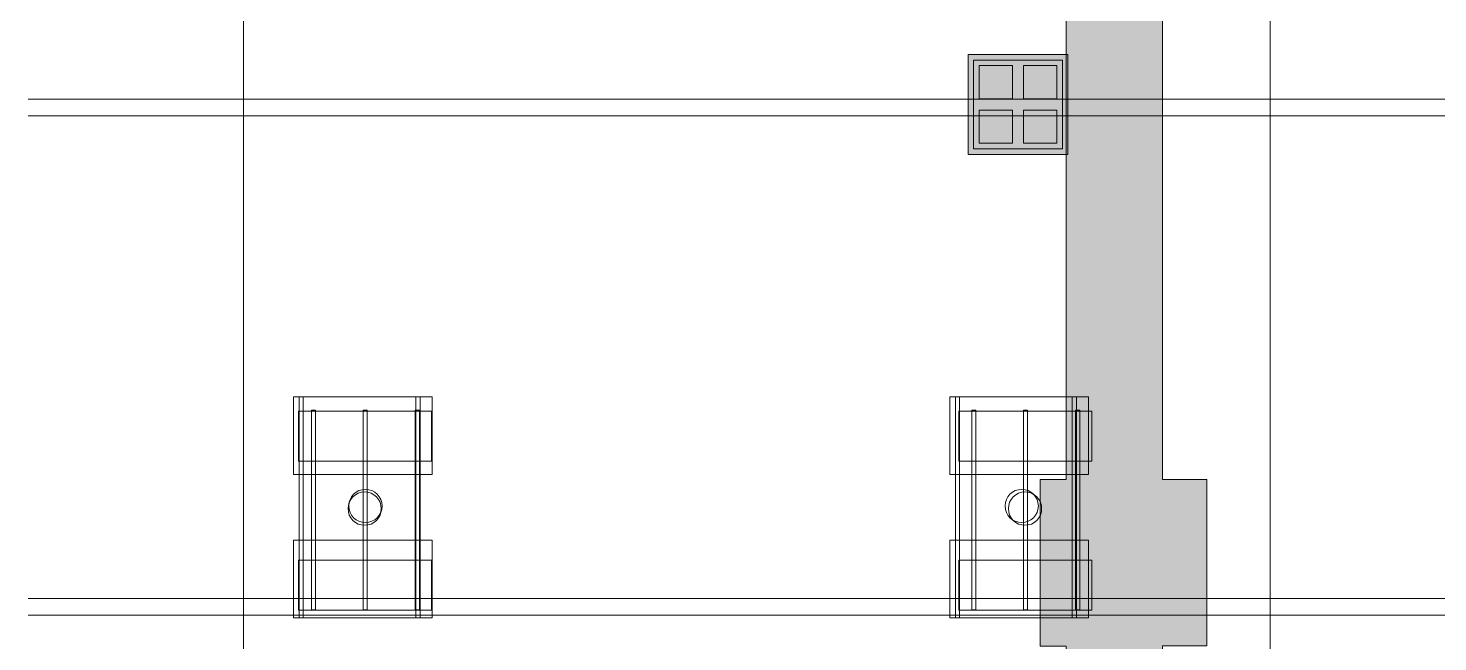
# Model space of a CAD drawing. Header units: inches. Extents: x -10671 to 1761, y -674 to 7170.
# Drawn here: x -2535 to -2027, y 1265 to 1486 of the extents above; entities that cross this region are included whole.
import ezdxf

# ---------------------------------------------------------------- set-up
doc = ezdxf.new("R2010")
doc.units = ezdxf.units.IN
doc.header["$LTSCALE"] = 19.2
doc.header["$MEASUREMENT"] = 0
for name, color, linetype, lineweight, true_color in [('DWG-bldg-utility box', 3, 'Continuous', 18, 0x00ff00), ('PDF', 6, 'Continuous', 5, 0xff00ff), ('Venue-Ceiling-HVAC', 7, 'Continuous', 5, 0xbbbbbb), ('Venue-Rigging Steel-High', 7, 'Continuous', 5, 0x800000)]:
    doc.layers.add(name, color=color, linetype=linetype, lineweight=lineweight, true_color=true_color)
for name, color, linetype, lineweight in [('Venue-Ceiling-Lights', 7, 'Continuous', 5), ('Venue-Ceiling-Lights Circuits', 7, 'Continuous', 5), ('Venue-Floor Pockets', 7, 'Continuous', 5)]:
    doc.layers.add(name, color=color, linetype=linetype, lineweight=lineweight)

# ---------------------------------------------------------------- blocks, each defined once
blk = doc.blocks.new('FLOORBOX')
at = {"layer": 'Venue-Floor Pockets', "linetype": 'Continuous', "lineweight": 0, "true_color": 0xaaaaaa}
blk.add_hatch(color=253, dxfattribs=at).paths.add_polyline_path([(-18, 18), (18, 18), (18, -18), (-18, -18)])
at = {"layer": 'Venue-Floor Pockets', "linetype": 'Continuous', "lineweight": 0, "true_color": 0xbbbbbb}
blk.add_hatch(color=9, dxfattribs=at).paths.add_polyline_path([(-16, 16), (16, 16), (16, -16), (-16, -16)])
at = {"layer": 'Venue-Floor Pockets', "linetype": 'Continuous', "lineweight": 0, "true_color": 0xdddddd}
for points in [[(-14, 14), (-2, 14), (-2, 2), (-14, 2)], [(2, 14), (14, 14), (14, 2), (2, 2)], [(-14, -2), (-2, -2), (-2, -14), (-14, -14)], [(2, -2), (14, -2), (14, -14), (2, -14)]]:
    blk.add_hatch(color=254, dxfattribs=at).paths.add_polyline_path(points)
at = {"layer": 'Venue-Floor Pockets', "color": 7, "linetype": 'Continuous', "lineweight": 5, "flags": 128}
for points in [[(-18, 18), (18, 18), (18, -18), (-18, -18)], [(-16, 16), (16, 16), (16, -16), (-16, -16)], [(-14, 14), (-2, 14), (-2, 2), (-14, 2)], [(2, 14), (14, 14), (14, 2), (2, 2)], [(-14, -2), (-2, -2), (-2, -14), (-14, -14)], [(2, -2), (14, -2), (14, -14), (2, -14)]]:
    blk.add_lwpolyline(points, close=True, dxfattribs=at)
blk = doc.blocks.new('Group-1920-1')
at = {"layer": 'PDF'}
for points, invisible_edges in [([(-2419.61, 1313.79, 398), (-2417.06, 1317.6, 398), (-2411.43, 1318.16, 398), (-2419.61, 1313.79, 398)], 15), ([(-2417.06, 1307.63, 398), (-2419.61, 1313.79, 398), (-2411.43, 1318.16, 398), (-2417.06, 1307.63, 398)], 15), ([(-2419.61, 1313.79, 398), (-2418.71, 1315.95, 398), (-2417.06, 1317.6, 398), (-2419.61, 1313.79, 398)], 15), ([(-2419.61, 1313.79, 398), (-2419.27, 1314.91, 398), (-2418.71, 1315.95, 398), (-2419.61, 1313.79, 398)], 12), ([(-2418.71, 1315.95, 388), (-2419.27, 1314.91, 388), (-2419.61, 1313.79, 388), (-2418.71, 1315.95, 388)], 12), ([(-2418.71, 1315.95, 388), (-2419.61, 1313.79, 388), (-2419.27, 1310.32, 388), (-2418.71, 1315.95, 388)], 15), ([(-2414.9, 1318.5, 388), (-2418.71, 1315.95, 388), (-2419.27, 1310.32, 388), (-2414.9, 1318.5, 388)], 15), ([(-2419.27, 1310.32, 388), (-2408.74, 1315.95, 388), (-2414.9, 1318.5, 388), (-2419.27, 1310.32, 388)], 15), ([(-2419.27, 1310.32, 388), (-2411.43, 1307.07, 388), (-2408.74, 1315.95, 388), (-2419.27, 1310.32, 388)], 15), ([(-2414.9, 1318.5, 388), (-2417.06, 1317.6, 388), (-2418.71, 1315.95, 388), (-2414.9, 1318.5, 388)], 15), ([(-2418.71, 1315.95, 398), (-2417.97, 1316.86, 398), (-2417.06, 1317.6, 398), (-2418.71, 1315.95, 398)], 12), ([(-2417.06, 1317.6, 388), (-2417.97, 1316.86, 388), (-2418.71, 1315.95, 388), (-2417.06, 1317.6, 388)], 12), ([(-2417.06, 1317.6, 398), (-2416.02, 1318.16, 398), (-2414.9, 1318.5, 398), (-2417.06, 1317.6, 398)], 12), ([(-2417.06, 1317.6, 398), (-2414.9, 1318.5, 398), (-2411.43, 1318.16, 398), (-2417.06, 1317.6, 398)], 15), ([(-2414.9, 1318.5, 388), (-2416.02, 1318.16, 388), (-2417.06, 1317.6, 388), (-2414.9, 1318.5, 388)], 12), ([(-2411.43, 1318.16, 398), (-2408.18, 1310.32, 398), (-2417.06, 1307.63, 398), (-2411.43, 1318.16, 398)], 15), ([(-2414.9, 1318.5, 398), (-2413.72, 1318.62, 398), (-2411.43, 1318.16, 398), (-2414.9, 1318.5, 398)], 14), ([(-2411.43, 1318.16, 388), (-2413.72, 1318.62, 388), (-2414.9, 1318.5, 388), (-2411.43, 1318.16, 388)], 13), ([(-2408.74, 1315.95, 388), (-2411.43, 1318.16, 388), (-2414.9, 1318.5, 388), (-2408.74, 1315.95, 388)], 15), ([(-2413.72, 1318.62, 398), (-2412.55, 1318.5, 398), (-2411.43, 1318.16, 398), (-2413.72, 1318.62, 398)], 12), ([(-2411.43, 1318.16, 388), (-2412.55, 1318.5, 388), (-2413.72, 1318.62, 388), (-2411.43, 1318.16, 388)], 12), ([(-2411.43, 1318.16, 398), (-2410.39, 1317.6, 398), (-2408.74, 1315.95, 398), (-2411.43, 1318.16, 398)], 14), ([(-2411.43, 1318.16, 398), (-2408.74, 1315.95, 398), (-2407.84, 1313.79, 398), (-2411.43, 1318.16, 398)], 15), ([(-2411.43, 1318.16, 398), (-2407.84, 1313.79, 398), (-2408.18, 1310.32, 398), (-2411.43, 1318.16, 398)], 15), ([(-2408.74, 1315.95, 388), (-2410.39, 1317.6, 388), (-2411.43, 1318.16, 388), (-2408.74, 1315.95, 388)], 13), ([(-2411.43, 1307.07, 388), (-2407.72, 1312.62, 388), (-2408.74, 1315.95, 388), (-2411.43, 1307.07, 388)], 15), ([(-2410.39, 1317.6, 398), (-2409.48, 1316.86, 398), (-2408.74, 1315.95, 398), (-2410.39, 1317.6, 398)], 12), ([(-2408.74, 1315.95, 388), (-2409.48, 1316.86, 388), (-2410.39, 1317.6, 388), (-2408.74, 1315.95, 388)], 12), ([(-2408.74, 1315.95, 398), (-2408.18, 1314.91, 398), (-2407.84, 1313.79, 398), (-2408.74, 1315.95, 398)], 12), ([(-2407.84, 1313.79, 388), (-2408.18, 1314.91, 388), (-2408.74, 1315.95, 388), (-2407.84, 1313.79, 388)], 12), ([(-2407.72, 1312.62, 388), (-2407.84, 1313.79, 388), (-2408.74, 1315.95, 388), (-2407.72, 1312.62, 388)], 14), ([(-2419.27, 1310.32, 398), (-2419.72, 1312.62, 398), (-2419.61, 1313.79, 398), (-2419.27, 1310.32, 398)], 13), ([(-2419.61, 1313.79, 388), (-2419.72, 1312.62, 388), (-2419.27, 1310.32, 388), (-2419.61, 1313.79, 388)], 14), ([(-2419.27, 1310.32, 398), (-2419.61, 1311.44, 398), (-2419.72, 1312.62, 398), (-2419.27, 1310.32, 398)], 12), ([(-2419.72, 1312.62, 388), (-2419.61, 1311.44, 388), (-2419.27, 1310.32, 388), (-2419.72, 1312.62, 388)], 12), ([(-2417.06, 1307.63, 398), (-2419.27, 1310.32, 398), (-2419.61, 1313.79, 398), (-2417.06, 1307.63, 398)], 15), ([(-2411.43, 1307.07, 388), (-2408.74, 1309.28, 388), (-2407.72, 1312.62, 388), (-2411.43, 1307.07, 388)], 15), ([(-2408.74, 1309.28, 388), (-2408.18, 1310.32, 388), (-2407.72, 1312.62, 388), (-2408.74, 1309.28, 388)], 14), ([(-2407.84, 1313.79, 398), (-2407.72, 1312.62, 398), (-2408.18, 1310.32, 398), (-2407.84, 1313.79, 398)], 14), ([(-2407.72, 1312.62, 398), (-2407.84, 1311.44, 398), (-2408.18, 1310.32, 398), (-2407.72, 1312.62, 398)], 12), ([(-2408.18, 1310.32, 388), (-2407.84, 1311.44, 388), (-2407.72, 1312.62, 388), (-2408.18, 1310.32, 388)], 12), ([(-2417.06, 1307.63, 398), (-2418.71, 1309.28, 398), (-2419.27, 1310.32, 398), (-2417.06, 1307.63, 398)], 13), ([(-2419.27, 1310.32, 388), (-2418.71, 1309.28, 388), (-2417.06, 1307.63, 388), (-2419.27, 1310.32, 388)], 14), ([(-2419.27, 1310.32, 388), (-2417.06, 1307.63, 388), (-2414.9, 1306.73, 388), (-2419.27, 1310.32, 388)], 15), ([(-2419.27, 1310.32, 388), (-2414.9, 1306.73, 388), (-2411.43, 1307.07, 388), (-2419.27, 1310.32, 388)], 15), ([(-2417.06, 1307.63, 398), (-2417.97, 1308.37, 398), (-2418.71, 1309.28, 398), (-2417.06, 1307.63, 398)], 12), ([(-2418.71, 1309.28, 388), (-2417.97, 1308.37, 388), (-2417.06, 1307.63, 388), (-2418.71, 1309.28, 388)], 12), ([(-2408.18, 1310.32, 398), (-2413.72, 1306.62, 398), (-2417.06, 1307.63, 398), (-2408.18, 1310.32, 398)], 15), ([(-2414.9, 1306.73, 398), (-2416.02, 1307.07, 398), (-2417.06, 1307.63, 398), (-2414.9, 1306.73, 398)], 12), ([(-2413.72, 1306.62, 398), (-2414.9, 1306.73, 398), (-2417.06, 1307.63, 398), (-2413.72, 1306.62, 398)], 14), ([(-2417.06, 1307.63, 388), (-2416.02, 1307.07, 388), (-2414.9, 1306.73, 388), (-2417.06, 1307.63, 388)], 12), ([(-2414.9, 1306.73, 388), (-2413.72, 1306.62, 388), (-2411.43, 1307.07, 388), (-2414.9, 1306.73, 388)], 14), ([(-2408.18, 1310.32, 398), (-2410.39, 1307.63, 398), (-2413.72, 1306.62, 398), (-2408.18, 1310.32, 398)], 15), ([(-2410.39, 1307.63, 398), (-2411.43, 1307.07, 398), (-2413.72, 1306.62, 398), (-2410.39, 1307.63, 398)], 14), ([(-2411.43, 1307.07, 398), (-2412.55, 1306.73, 398), (-2413.72, 1306.62, 398), (-2411.43, 1307.07, 398)], 12), ([(-2413.72, 1306.62, 388), (-2412.55, 1306.73, 388), (-2411.43, 1307.07, 388), (-2413.72, 1306.62, 388)], 12), ([(-2411.43, 1307.07, 388), (-2410.39, 1307.63, 388), (-2408.74, 1309.28, 388), (-2411.43, 1307.07, 388)], 14), ([(-2408.18, 1310.32, 398), (-2408.74, 1309.28, 398), (-2410.39, 1307.63, 398), (-2408.18, 1310.32, 398)], 14), ([(-2408.74, 1309.28, 398), (-2409.48, 1308.37, 398), (-2410.39, 1307.63, 398), (-2408.74, 1309.28, 398)], 12), ([(-2410.39, 1307.63, 388), (-2409.48, 1308.37, 388), (-2408.74, 1309.28, 388), (-2410.39, 1307.63, 388)], 12)]:
    blk.add_3dface(points, dxfattribs=dict(at, invisible_edges=invisible_edges))
for points in [[(-2419.27, 1314.91, 388), (-2419.27, 1314.91, 398), (-2418.71, 1315.95, 398), (-2418.71, 1315.95, 388)], [(-2418.71, 1315.95, 388), (-2418.71, 1315.95, 398), (-2417.97, 1316.86, 398), (-2417.97, 1316.86, 388)], [(-2417.97, 1316.86, 388), (-2417.97, 1316.86, 398), (-2417.06, 1317.6, 398), (-2417.06, 1317.6, 388)], [(-2417.06, 1317.6, 388), (-2417.06, 1317.6, 398), (-2416.02, 1318.16, 398), (-2416.02, 1318.16, 388)], [(-2416.02, 1318.16, 388), (-2416.02, 1318.16, 398), (-2414.9, 1318.5, 398), (-2414.9, 1318.5, 388)], [(-2414.9, 1318.5, 388), (-2414.9, 1318.5, 398), (-2413.72, 1318.62, 398), (-2413.72, 1318.62, 388)], [(-2413.72, 1318.62, 388), (-2413.72, 1318.62, 398), (-2412.55, 1318.5, 398), (-2412.55, 1318.5, 388)], [(-2412.55, 1318.5, 388), (-2412.55, 1318.5, 398), (-2411.43, 1318.16, 398), (-2411.43, 1318.16, 388)], [(-2411.43, 1318.16, 388), (-2411.43, 1318.16, 398), (-2410.39, 1317.6, 398), (-2410.39, 1317.6, 388)], [(-2410.39, 1317.6, 388), (-2410.39, 1317.6, 398), (-2409.48, 1316.86, 398), (-2409.48, 1316.86, 388)], [(-2409.48, 1316.86, 388), (-2409.48, 1316.86, 398), (-2408.74, 1315.95, 398), (-2408.74, 1315.95, 388)], [(-2408.74, 1315.95, 388), (-2408.74, 1315.95, 398), (-2408.18, 1314.91, 398), (-2408.18, 1314.91, 388)], [(-2419.72, 1312.62, 388), (-2419.72, 1312.62, 398), (-2419.61, 1313.79, 398), (-2419.61, 1313.79, 388)], [(-2419.61, 1311.44, 388), (-2419.61, 1311.44, 398), (-2419.72, 1312.62, 398), (-2419.72, 1312.62, 388)], [(-2419.61, 1313.79, 388), (-2419.61, 1313.79, 398), (-2419.27, 1314.91, 398), (-2419.27, 1314.91, 388)], [(-2419.27, 1310.32, 388), (-2419.27, 1310.32, 398), (-2419.61, 1311.44, 398), (-2419.61, 1311.44, 388)], [(-2408.18, 1314.91, 388), (-2408.18, 1314.91, 398), (-2407.84, 1313.79, 398), (-2407.84, 1313.79, 388)], [(-2407.84, 1311.44, 388), (-2407.84, 1311.44, 398), (-2408.18, 1310.32, 398), (-2408.18, 1310.32, 388)], [(-2407.84, 1313.79, 388), (-2407.84, 1313.79, 398), (-2407.72, 1312.62, 398), (-2407.72, 1312.62, 388)], [(-2407.72, 1312.62, 388), (-2407.72, 1312.62, 398), (-2407.84, 1311.44, 398), (-2407.84, 1311.44, 388)], [(-2418.71, 1309.28, 388), (-2418.71, 1309.28, 398), (-2419.27, 1310.32, 398), (-2419.27, 1310.32, 388)], [(-2417.97, 1308.37, 388), (-2417.97, 1308.37, 398), (-2418.71, 1309.28, 398), (-2418.71, 1309.28, 388)], [(-2417.06, 1307.63, 388), (-2417.06, 1307.63, 398), (-2417.97, 1308.37, 398), (-2417.97, 1308.37, 388)], [(-2416.02, 1307.07, 388), (-2416.02, 1307.07, 398), (-2417.06, 1307.63, 398), (-2417.06, 1307.63, 388)], [(-2414.9, 1306.73, 388), (-2414.9, 1306.73, 398), (-2416.02, 1307.07, 398), (-2416.02, 1307.07, 388)], [(-2413.72, 1306.62, 388), (-2413.72, 1306.62, 398), (-2414.9, 1306.73, 398), (-2414.9, 1306.73, 388)], [(-2412.55, 1306.73, 388), (-2412.55, 1306.73, 398), (-2413.72, 1306.62, 398), (-2413.72, 1306.62, 388)], [(-2411.43, 1307.07, 388), (-2411.43, 1307.07, 398), (-2412.55, 1306.73, 398), (-2412.55, 1306.73, 388)], [(-2410.39, 1307.63, 388), (-2410.39, 1307.63, 398), (-2411.43, 1307.07, 398), (-2411.43, 1307.07, 388)], [(-2409.48, 1308.37, 388), (-2409.48, 1308.37, 398), (-2410.39, 1307.63, 398), (-2410.39, 1307.63, 388)], [(-2408.74, 1309.28, 388), (-2408.74, 1309.28, 398), (-2409.48, 1308.37, 398), (-2409.48, 1308.37, 388)], [(-2408.18, 1310.32, 388), (-2408.18, 1310.32, 398), (-2408.74, 1309.28, 398), (-2408.74, 1309.28, 388)]]:
    blk.add_3dface(points, dxfattribs=at)
blk = doc.blocks.new('Group-1921-1')
at = {"layer": 'PDF'}
for points in [[(-2437.6, 1347.72, 393.91), (-2437.6, 1347.72, 397.91), (-2389.6, 1347.72, 397.91), (-2389.6, 1347.72, 393.91)], [(-2437.6, 1329.72, 393.91), (-2437.6, 1329.72, 397.91), (-2437.6, 1347.72, 397.91), (-2437.6, 1347.72, 393.91)], [(-2389.6, 1347.72, 397.91), (-2437.6, 1347.72, 397.91), (-2437.6, 1329.72, 397.91), (-2389.6, 1329.72, 397.91)], [(-2389.6, 1329.72, 393.91), (-2437.6, 1329.72, 393.91), (-2437.6, 1347.72, 393.91), (-2389.6, 1347.72, 393.91)], [(-2389.6, 1347.72, 393.91), (-2389.6, 1347.72, 397.91), (-2389.6, 1329.72, 397.91), (-2389.6, 1329.72, 393.91)], [(-2389.6, 1329.72, 393.91), (-2389.6, 1329.72, 397.91), (-2437.6, 1329.72, 397.91), (-2437.6, 1329.72, 393.91)]]:
    blk.add_3dface(points, dxfattribs=at)
blk = doc.blocks.new('Group-1922-1')
at = {"layer": 'PDF'}
for points in [[(-2395.49, 1348.11, 397.97), (-2395.49, 1348.11, 398.97), (-2393.99, 1348.11, 398.97), (-2393.99, 1348.11, 397.97)], [(-2395.49, 1276.11, 397.97), (-2395.49, 1276.11, 398.97), (-2395.49, 1348.11, 398.97), (-2395.49, 1348.11, 397.97)], [(-2393.99, 1348.11, 398.97), (-2395.49, 1348.11, 398.97), (-2395.49, 1276.11, 398.97), (-2393.99, 1276.11, 398.97)], [(-2393.99, 1276.11, 397.97), (-2395.49, 1276.11, 397.97), (-2395.49, 1348.11, 397.97), (-2393.99, 1348.11, 397.97)], [(-2393.99, 1348.11, 397.97), (-2393.99, 1348.11, 398.97), (-2393.99, 1276.11, 398.97), (-2393.99, 1276.11, 397.97)], [(-2393.99, 1276.11, 397.97), (-2393.99, 1276.11, 398.97), (-2395.49, 1276.11, 398.97), (-2395.49, 1276.11, 397.97)]]:
    blk.add_3dface(points, dxfattribs=at)
blk = doc.blocks.new('Group-1923-1')
at = {"layer": 'PDF'}
for points in [[(-2414.31, 1348.11, 397.97), (-2414.31, 1348.11, 398.97), (-2412.81, 1348.11, 398.97), (-2412.81, 1348.11, 397.97)], [(-2414.31, 1276.11, 397.97), (-2414.31, 1276.11, 398.97), (-2414.31, 1348.11, 398.97), (-2414.31, 1348.11, 397.97)], [(-2412.81, 1348.11, 398.97), (-2414.31, 1348.11, 398.97), (-2414.31, 1276.11, 398.97), (-2412.81, 1276.11, 398.97)], [(-2412.81, 1276.11, 397.97), (-2414.31, 1276.11, 397.97), (-2414.31, 1348.11, 397.97), (-2412.81, 1348.11, 397.97)], [(-2412.81, 1348.11, 397.97), (-2412.81, 1348.11, 398.97), (-2412.81, 1276.11, 398.97), (-2412.81, 1276.11, 397.97)], [(-2412.81, 1276.11, 397.97), (-2412.81, 1276.11, 398.97), (-2414.31, 1276.11, 398.97), (-2414.31, 1276.11, 397.97)]]:
    blk.add_3dface(points, dxfattribs=at)
blk = doc.blocks.new('Group-1924-1')
at = {"layer": 'PDF'}
for points in [[(-2432.91, 1348.11, 397.97), (-2432.91, 1348.11, 398.97), (-2431.41, 1348.11, 398.97), (-2431.41, 1348.11, 397.97)], [(-2432.91, 1276.11, 397.97), (-2432.91, 1276.11, 398.97), (-2432.91, 1348.11, 398.97), (-2432.91, 1348.11, 397.97)], [(-2431.41, 1348.11, 398.97), (-2432.91, 1348.11, 398.97), (-2432.91, 1276.11, 398.97), (-2431.41, 1276.11, 398.97)], [(-2431.41, 1276.11, 397.97), (-2432.91, 1276.11, 397.97), (-2432.91, 1348.11, 397.97), (-2431.41, 1348.11, 397.97)], [(-2431.41, 1348.11, 397.97), (-2431.41, 1348.11, 398.97), (-2431.41, 1276.11, 398.97), (-2431.41, 1276.11, 397.97)], [(-2431.41, 1276.11, 397.97), (-2431.41, 1276.11, 398.97), (-2432.91, 1276.11, 398.97), (-2432.91, 1276.11, 397.97)]]:
    blk.add_3dface(points, dxfattribs=at)
blk = doc.blocks.new('Group-1925-1')
at = {"layer": 'PDF'}
for points in [[(-2437.6, 1294.09, 393.91), (-2437.6, 1294.09, 397.91), (-2389.6, 1294.09, 397.91), (-2389.6, 1294.09, 393.91)], [(-2437.6, 1276.09, 393.91), (-2437.6, 1276.09, 397.91), (-2437.6, 1294.09, 397.91), (-2437.6, 1294.09, 393.91)], [(-2389.6, 1294.09, 397.91), (-2437.6, 1294.09, 397.91), (-2437.6, 1276.09, 397.91), (-2389.6, 1276.09, 397.91)], [(-2389.6, 1276.09, 393.91), (-2437.6, 1276.09, 393.91), (-2437.6, 1294.09, 393.91), (-2389.6, 1294.09, 393.91)], [(-2389.6, 1294.09, 393.91), (-2389.6, 1294.09, 397.91), (-2389.6, 1276.09, 397.91), (-2389.6, 1276.09, 393.91)], [(-2389.6, 1276.09, 393.91), (-2389.6, 1276.09, 397.91), (-2437.6, 1276.09, 397.91), (-2437.6, 1276.09, 393.91)]]:
    blk.add_3dface(points, dxfattribs=at)
blk = doc.blocks.new('Group-1926-1')
at = {"layer": 'PDF'}
for name in ['Group-1921-1', 'Group-1924-1', 'Group-1923-1', 'Group-1922-1', 'Group-1920-1', 'Group-1925-1']:
    blk.add_blockref(name, (0, 0), dxfattribs=at)
blk = doc.blocks.new('Group-1986-1')
at = {"layer": 'PDF'}
for points, invisible_edges in [([(-2174.58, 1318.5, 388), (-2179.08, 1317.6, 388), (-2181.63, 1313.79, 388), (-2174.58, 1318.5, 388)], 15), ([(-2171.5, 1308.37, 388), (-2174.58, 1318.5, 388), (-2181.63, 1313.79, 388), (-2171.5, 1308.37, 388)], 15), ([(-2181.63, 1313.79, 398), (-2180.74, 1315.95, 398), (-2179.08, 1317.6, 398), (-2181.63, 1313.79, 398)], 15), ([(-2179.08, 1307.63, 398), (-2181.63, 1313.79, 398), (-2179.08, 1317.6, 398), (-2179.08, 1307.63, 398)], 15), ([(-2179.08, 1317.6, 388), (-2180.74, 1315.95, 388), (-2181.63, 1313.79, 388), (-2179.08, 1317.6, 388)], 15), ([(-2181.63, 1313.79, 398), (-2181.29, 1314.91, 398), (-2180.74, 1315.95, 398), (-2181.63, 1313.79, 398)], 12), ([(-2180.74, 1315.95, 388), (-2181.29, 1314.91, 388), (-2181.63, 1313.79, 388), (-2180.74, 1315.95, 388)], 12), ([(-2180.74, 1315.95, 398), (-2179.99, 1316.86, 398), (-2179.08, 1317.6, 398), (-2180.74, 1315.95, 398)], 12), ([(-2179.08, 1317.6, 388), (-2179.99, 1316.86, 388), (-2180.74, 1315.95, 388), (-2179.08, 1317.6, 388)], 12), ([(-2179.08, 1317.6, 398), (-2178.04, 1318.16, 398), (-2176.92, 1318.5, 398), (-2179.08, 1317.6, 398)], 12), ([(-2179.08, 1317.6, 398), (-2176.92, 1318.5, 398), (-2174.58, 1318.5, 398), (-2179.08, 1317.6, 398)], 15), ([(-2179.08, 1317.6, 398), (-2174.58, 1318.5, 398), (-2171.5, 1316.86, 398), (-2179.08, 1317.6, 398)], 15), ([(-2176.92, 1318.5, 388), (-2178.04, 1318.16, 388), (-2179.08, 1317.6, 388), (-2176.92, 1318.5, 388)], 12), ([(-2174.58, 1318.5, 388), (-2176.92, 1318.5, 388), (-2179.08, 1317.6, 388), (-2174.58, 1318.5, 388)], 15), ([(-2179.08, 1317.6, 398), (-2171.5, 1316.86, 398), (-2169.86, 1311.44, 398), (-2179.08, 1317.6, 398)], 15), ([(-2179.08, 1317.6, 398), (-2169.86, 1311.44, 398), (-2179.08, 1307.63, 398), (-2179.08, 1317.6, 398)], 15), ([(-2176.92, 1318.5, 398), (-2175.75, 1318.62, 398), (-2174.58, 1318.5, 398), (-2176.92, 1318.5, 398)], 12), ([(-2174.58, 1318.5, 388), (-2175.75, 1318.62, 388), (-2176.92, 1318.5, 388), (-2174.58, 1318.5, 388)], 12), ([(-2174.58, 1318.5, 398), (-2173.45, 1318.16, 398), (-2171.5, 1316.86, 398), (-2174.58, 1318.5, 398)], 14), ([(-2171.5, 1316.86, 388), (-2173.45, 1318.16, 388), (-2174.58, 1318.5, 388), (-2171.5, 1316.86, 388)], 13), ([(-2169.86, 1313.79, 388), (-2171.5, 1316.86, 388), (-2174.58, 1318.5, 388), (-2169.86, 1313.79, 388)], 15), ([(-2171.5, 1308.37, 388), (-2169.86, 1313.79, 388), (-2174.58, 1318.5, 388), (-2171.5, 1308.37, 388)], 15), ([(-2173.45, 1318.16, 398), (-2172.41, 1317.6, 398), (-2171.5, 1316.86, 398), (-2173.45, 1318.16, 398)], 12), ([(-2171.5, 1316.86, 388), (-2172.41, 1317.6, 388), (-2173.45, 1318.16, 388), (-2171.5, 1316.86, 388)], 12), ([(-2171.5, 1316.86, 398), (-2170.76, 1315.95, 398), (-2169.86, 1313.79, 398), (-2171.5, 1316.86, 398)], 14), ([(-2171.5, 1316.86, 398), (-2169.86, 1313.79, 398), (-2169.86, 1311.44, 398), (-2171.5, 1316.86, 398)], 15), ([(-2169.86, 1313.79, 388), (-2170.76, 1315.95, 388), (-2171.5, 1316.86, 388), (-2169.86, 1313.79, 388)], 13), ([(-2170.76, 1315.95, 398), (-2170.2, 1314.91, 398), (-2169.86, 1313.79, 398), (-2170.76, 1315.95, 398)], 12), ([(-2169.86, 1313.79, 388), (-2170.2, 1314.91, 388), (-2170.76, 1315.95, 388), (-2169.86, 1313.79, 388)], 12), ([(-2181.29, 1310.32, 398), (-2181.75, 1312.62, 398), (-2181.63, 1313.79, 398), (-2181.29, 1310.32, 398)], 13), ([(-2181.63, 1313.79, 388), (-2181.75, 1312.62, 388), (-2181.29, 1310.32, 388), (-2181.63, 1313.79, 388)], 14), ([(-2181.29, 1310.32, 398), (-2181.63, 1311.44, 398), (-2181.75, 1312.62, 398), (-2181.29, 1310.32, 398)], 12), ([(-2181.75, 1312.62, 388), (-2181.63, 1311.44, 388), (-2181.29, 1310.32, 388), (-2181.75, 1312.62, 388)], 12), ([(-2179.08, 1307.63, 398), (-2181.29, 1310.32, 398), (-2181.63, 1313.79, 398), (-2179.08, 1307.63, 398)], 15), ([(-2181.63, 1313.79, 388), (-2181.29, 1310.32, 388), (-2179.08, 1307.63, 388), (-2181.63, 1313.79, 388)], 15), ([(-2181.63, 1313.79, 388), (-2179.08, 1307.63, 388), (-2171.5, 1308.37, 388), (-2181.63, 1313.79, 388)], 15), ([(-2169.86, 1311.44, 398), (-2174.58, 1306.73, 398), (-2179.08, 1307.63, 398), (-2169.86, 1311.44, 398)], 15), ([(-2169.86, 1311.44, 398), (-2171.5, 1308.37, 398), (-2174.58, 1306.73, 398), (-2169.86, 1311.44, 398)], 15), ([(-2171.5, 1308.37, 388), (-2169.86, 1311.44, 388), (-2169.86, 1313.79, 388), (-2171.5, 1308.37, 388)], 15), ([(-2169.86, 1311.44, 398), (-2170.76, 1309.28, 398), (-2171.5, 1308.37, 398), (-2169.86, 1311.44, 398)], 13), ([(-2171.5, 1308.37, 388), (-2170.76, 1309.28, 388), (-2169.86, 1311.44, 388), (-2171.5, 1308.37, 388)], 14), ([(-2169.86, 1311.44, 398), (-2170.2, 1310.32, 398), (-2170.76, 1309.28, 398), (-2169.86, 1311.44, 398)], 12), ([(-2170.76, 1309.28, 388), (-2170.2, 1310.32, 388), (-2169.86, 1311.44, 388), (-2170.76, 1309.28, 388)], 12), ([(-2169.86, 1313.79, 398), (-2169.75, 1312.62, 398), (-2169.86, 1311.44, 398), (-2169.86, 1313.79, 398)], 12), ([(-2169.86, 1311.44, 388), (-2169.75, 1312.62, 388), (-2169.86, 1313.79, 388), (-2169.86, 1311.44, 388)], 12), ([(-2179.08, 1307.63, 398), (-2180.74, 1309.28, 398), (-2181.29, 1310.32, 398), (-2179.08, 1307.63, 398)], 13), ([(-2181.29, 1310.32, 388), (-2180.74, 1309.28, 388), (-2179.08, 1307.63, 388), (-2181.29, 1310.32, 388)], 14), ([(-2179.08, 1307.63, 398), (-2179.99, 1308.37, 398), (-2180.74, 1309.28, 398), (-2179.08, 1307.63, 398)], 12), ([(-2180.74, 1309.28, 388), (-2179.99, 1308.37, 388), (-2179.08, 1307.63, 388), (-2180.74, 1309.28, 388)], 12), ([(-2179.08, 1307.63, 388), (-2174.58, 1306.73, 388), (-2171.5, 1308.37, 388), (-2179.08, 1307.63, 388)], 15), ([(-2176.92, 1306.73, 398), (-2178.04, 1307.07, 398), (-2179.08, 1307.63, 398), (-2176.92, 1306.73, 398)], 12), ([(-2174.58, 1306.73, 398), (-2176.92, 1306.73, 398), (-2179.08, 1307.63, 398), (-2174.58, 1306.73, 398)], 15), ([(-2179.08, 1307.63, 388), (-2178.04, 1307.07, 388), (-2176.92, 1306.73, 388), (-2179.08, 1307.63, 388)], 12), ([(-2179.08, 1307.63, 388), (-2176.92, 1306.73, 388), (-2174.58, 1306.73, 388), (-2179.08, 1307.63, 388)], 15), ([(-2174.58, 1306.73, 398), (-2175.75, 1306.62, 398), (-2176.92, 1306.73, 398), (-2174.58, 1306.73, 398)], 12), ([(-2176.92, 1306.73, 388), (-2175.75, 1306.62, 388), (-2174.58, 1306.73, 388), (-2176.92, 1306.73, 388)], 12), ([(-2171.5, 1308.37, 398), (-2173.45, 1307.07, 398), (-2174.58, 1306.73, 398), (-2171.5, 1308.37, 398)], 13), ([(-2174.58, 1306.73, 388), (-2173.45, 1307.07, 388), (-2171.5, 1308.37, 388), (-2174.58, 1306.73, 388)], 14), ([(-2171.5, 1308.37, 398), (-2172.41, 1307.63, 398), (-2173.45, 1307.07, 398), (-2171.5, 1308.37, 398)], 12), ([(-2173.45, 1307.07, 388), (-2172.41, 1307.63, 388), (-2171.5, 1308.37, 388), (-2173.45, 1307.07, 388)], 12)]:
    blk.add_3dface(points, dxfattribs=dict(at, invisible_edges=invisible_edges))
for points in [[(-2181.29, 1314.91, 388), (-2181.29, 1314.91, 398), (-2180.74, 1315.95, 398), (-2180.74, 1315.95, 388)], [(-2180.74, 1315.95, 388), (-2180.74, 1315.95, 398), (-2179.99, 1316.86, 398), (-2179.99, 1316.86, 388)], [(-2179.99, 1316.86, 388), (-2179.99, 1316.86, 398), (-2179.08, 1317.6, 398), (-2179.08, 1317.6, 388)], [(-2179.08, 1317.6, 388), (-2179.08, 1317.6, 398), (-2178.04, 1318.16, 398), (-2178.04, 1318.16, 388)], [(-2178.04, 1318.16, 388), (-2178.04, 1318.16, 398), (-2176.92, 1318.5, 398), (-2176.92, 1318.5, 388)], [(-2176.92, 1318.5, 388), (-2176.92, 1318.5, 398), (-2175.75, 1318.62, 398), (-2175.75, 1318.62, 388)], [(-2175.75, 1318.62, 388), (-2175.75, 1318.62, 398), (-2174.58, 1318.5, 398), (-2174.58, 1318.5, 388)], [(-2174.58, 1318.5, 388), (-2174.58, 1318.5, 398), (-2173.45, 1318.16, 398), (-2173.45, 1318.16, 388)], [(-2173.45, 1318.16, 388), (-2173.45, 1318.16, 398), (-2172.41, 1317.6, 398), (-2172.41, 1317.6, 388)], [(-2172.41, 1317.6, 388), (-2172.41, 1317.6, 398), (-2171.5, 1316.86, 398), (-2171.5, 1316.86, 388)], [(-2171.5, 1316.86, 388), (-2171.5, 1316.86, 398), (-2170.76, 1315.95, 398), (-2170.76, 1315.95, 388)], [(-2170.76, 1315.95, 388), (-2170.76, 1315.95, 398), (-2170.2, 1314.91, 398), (-2170.2, 1314.91, 388)], [(-2181.75, 1312.62, 388), (-2181.75, 1312.62, 398), (-2181.63, 1313.79, 398), (-2181.63, 1313.79, 388)], [(-2181.63, 1311.44, 388), (-2181.63, 1311.44, 398), (-2181.75, 1312.62, 398), (-2181.75, 1312.62, 388)], [(-2181.63, 1313.79, 388), (-2181.63, 1313.79, 398), (-2181.29, 1314.91, 398), (-2181.29, 1314.91, 388)], [(-2181.29, 1310.32, 388), (-2181.29, 1310.32, 398), (-2181.63, 1311.44, 398), (-2181.63, 1311.44, 388)], [(-2170.2, 1314.91, 388), (-2170.2, 1314.91, 398), (-2169.86, 1313.79, 398), (-2169.86, 1313.79, 388)], [(-2169.86, 1311.44, 388), (-2169.86, 1311.44, 398), (-2170.2, 1310.32, 398), (-2170.2, 1310.32, 388)], [(-2169.86, 1313.79, 388), (-2169.86, 1313.79, 398), (-2169.75, 1312.62, 398), (-2169.75, 1312.62, 388)], [(-2169.75, 1312.62, 388), (-2169.75, 1312.62, 398), (-2169.86, 1311.44, 398), (-2169.86, 1311.44, 388)], [(-2180.74, 1309.28, 388), (-2180.74, 1309.28, 398), (-2181.29, 1310.32, 398), (-2181.29, 1310.32, 388)], [(-2179.99, 1308.37, 388), (-2179.99, 1308.37, 398), (-2180.74, 1309.28, 398), (-2180.74, 1309.28, 388)], [(-2179.08, 1307.63, 388), (-2179.08, 1307.63, 398), (-2179.99, 1308.37, 398), (-2179.99, 1308.37, 388)], [(-2178.04, 1307.07, 388), (-2178.04, 1307.07, 398), (-2179.08, 1307.63, 398), (-2179.08, 1307.63, 388)], [(-2176.92, 1306.73, 388), (-2176.92, 1306.73, 398), (-2178.04, 1307.07, 398), (-2178.04, 1307.07, 388)], [(-2175.75, 1306.62, 388), (-2175.75, 1306.62, 398), (-2176.92, 1306.73, 398), (-2176.92, 1306.73, 388)], [(-2174.58, 1306.73, 388), (-2174.58, 1306.73, 398), (-2175.75, 1306.62, 398), (-2175.75, 1306.62, 388)], [(-2173.45, 1307.07, 388), (-2173.45, 1307.07, 398), (-2174.58, 1306.73, 398), (-2174.58, 1306.73, 388)], [(-2172.41, 1307.63, 388), (-2172.41, 1307.63, 398), (-2173.45, 1307.07, 398), (-2173.45, 1307.07, 388)], [(-2171.5, 1308.37, 388), (-2171.5, 1308.37, 398), (-2172.41, 1307.63, 398), (-2172.41, 1307.63, 388)], [(-2170.76, 1309.28, 388), (-2170.76, 1309.28, 398), (-2171.5, 1308.37, 398), (-2171.5, 1308.37, 388)], [(-2170.2, 1310.32, 388), (-2170.2, 1310.32, 398), (-2170.76, 1309.28, 398), (-2170.76, 1309.28, 388)]]:
    blk.add_3dface(points, dxfattribs=at)
blk = doc.blocks.new('Group-1987-1')
at = {"layer": 'PDF'}
for points in [[(-2199.62, 1347.72, 393.91), (-2199.62, 1347.72, 397.91), (-2151.62, 1347.72, 397.91), (-2151.62, 1347.72, 393.91)], [(-2199.62, 1329.72, 393.91), (-2199.62, 1329.72, 397.91), (-2199.62, 1347.72, 397.91), (-2199.62, 1347.72, 393.91)], [(-2151.62, 1347.72, 397.91), (-2199.62, 1347.72, 397.91), (-2199.62, 1329.72, 397.91), (-2151.62, 1329.72, 397.91)], [(-2151.62, 1329.72, 393.91), (-2199.62, 1329.72, 393.91), (-2199.62, 1347.72, 393.91), (-2151.62, 1347.72, 393.91)], [(-2151.62, 1347.72, 393.91), (-2151.62, 1347.72, 397.91), (-2151.62, 1329.72, 397.91), (-2151.62, 1329.72, 393.91)], [(-2151.62, 1329.72, 393.91), (-2151.62, 1329.72, 397.91), (-2199.62, 1329.72, 397.91), (-2199.62, 1329.72, 393.91)]]:
    blk.add_3dface(points, dxfattribs=at)
blk = doc.blocks.new('Group-1988-1')
at = {"layer": 'PDF'}
for points in [[(-2157.52, 1348.11, 397.97), (-2157.52, 1348.11, 398.97), (-2156.02, 1348.11, 398.97), (-2156.02, 1348.11, 397.97)], [(-2157.52, 1276.11, 397.97), (-2157.52, 1276.11, 398.97), (-2157.52, 1348.11, 398.97), (-2157.52, 1348.11, 397.97)], [(-2156.02, 1348.11, 398.97), (-2157.52, 1348.11, 398.97), (-2157.52, 1276.11, 398.97), (-2156.02, 1276.11, 398.97)], [(-2156.02, 1276.11, 397.97), (-2157.52, 1276.11, 397.97), (-2157.52, 1348.11, 397.97), (-2156.02, 1348.11, 397.97)], [(-2156.02, 1348.11, 397.97), (-2156.02, 1348.11, 398.97), (-2156.02, 1276.11, 398.97), (-2156.02, 1276.11, 397.97)], [(-2156.02, 1276.11, 397.97), (-2156.02, 1276.11, 398.97), (-2157.52, 1276.11, 398.97), (-2157.52, 1276.11, 397.97)]]:
    blk.add_3dface(points, dxfattribs=at)
blk = doc.blocks.new('Group-1989-1')
at = {"layer": 'PDF'}
for points in [[(-2176.34, 1348.11, 397.97), (-2176.34, 1348.11, 398.97), (-2174.84, 1348.11, 398.97), (-2174.84, 1348.11, 397.97)], [(-2176.34, 1276.11, 397.97), (-2176.34, 1276.11, 398.97), (-2176.34, 1348.11, 398.97), (-2176.34, 1348.11, 397.97)], [(-2174.84, 1348.11, 398.97), (-2176.34, 1348.11, 398.97), (-2176.34, 1276.11, 398.97), (-2174.84, 1276.11, 398.97)], [(-2174.84, 1276.11, 397.97), (-2176.34, 1276.11, 397.97), (-2176.34, 1348.11, 397.97), (-2174.84, 1348.11, 397.97)], [(-2174.84, 1348.11, 397.97), (-2174.84, 1348.11, 398.97), (-2174.84, 1276.11, 398.97), (-2174.84, 1276.11, 397.97)], [(-2174.84, 1276.11, 397.97), (-2174.84, 1276.11, 398.97), (-2176.34, 1276.11, 398.97), (-2176.34, 1276.11, 397.97)]]:
    blk.add_3dface(points, dxfattribs=at)
blk = doc.blocks.new('Group-1990-1')
at = {"layer": 'PDF'}
for points in [[(-2194.93, 1348.11, 397.97), (-2194.93, 1348.11, 398.97), (-2193.43, 1348.11, 398.97), (-2193.43, 1348.11, 397.97)], [(-2194.93, 1276.11, 397.97), (-2194.93, 1276.11, 398.97), (-2194.93, 1348.11, 398.97), (-2194.93, 1348.11, 397.97)], [(-2193.43, 1348.11, 398.97), (-2194.93, 1348.11, 398.97), (-2194.93, 1276.11, 398.97), (-2193.43, 1276.11, 398.97)], [(-2193.43, 1276.11, 397.97), (-2194.93, 1276.11, 397.97), (-2194.93, 1348.11, 397.97), (-2193.43, 1348.11, 397.97)], [(-2193.43, 1348.11, 397.97), (-2193.43, 1348.11, 398.97), (-2193.43, 1276.11, 398.97), (-2193.43, 1276.11, 397.97)], [(-2193.43, 1276.11, 397.97), (-2193.43, 1276.11, 398.97), (-2194.93, 1276.11, 398.97), (-2194.93, 1276.11, 397.97)]]:
    blk.add_3dface(points, dxfattribs=at)
blk = doc.blocks.new('Group-1991-1')
at = {"layer": 'PDF'}
for points in [[(-2199.62, 1294.09, 393.91), (-2199.62, 1294.09, 397.91), (-2151.62, 1294.09, 397.91), (-2151.62, 1294.09, 393.91)], [(-2199.62, 1276.09, 393.91), (-2199.62, 1276.09, 397.91), (-2199.62, 1294.09, 397.91), (-2199.62, 1294.09, 393.91)], [(-2151.62, 1294.09, 397.91), (-2199.62, 1294.09, 397.91), (-2199.62, 1276.09, 397.91), (-2151.62, 1276.09, 397.91)], [(-2151.62, 1276.09, 393.91), (-2199.62, 1276.09, 393.91), (-2199.62, 1294.09, 393.91), (-2151.62, 1294.09, 393.91)], [(-2151.62, 1294.09, 393.91), (-2151.62, 1294.09, 397.91), (-2151.62, 1276.09, 397.91), (-2151.62, 1276.09, 393.91)], [(-2151.62, 1276.09, 393.91), (-2151.62, 1276.09, 397.91), (-2199.62, 1276.09, 397.91), (-2199.62, 1276.09, 393.91)]]:
    blk.add_3dface(points, dxfattribs=at)
blk = doc.blocks.new('Group-1992-1')
at = {"layer": 'PDF'}
for name in ['Group-1987-1', 'Group-1990-1', 'Group-1989-1', 'Group-1988-1', 'Group-1986-1', 'Group-1991-1']:
    blk.add_blockref(name, (0, 0), dxfattribs=at)
blk = doc.blocks.new('Group-2817-1')
at = {"layer": 'Venue-Ceiling-Lights', "color": 7, "linetype": 'Continuous', "lineweight": 5, "flags": 128}
for points in [[(-2439.39, 1352.87), (-2389.39, 1352.87), (-2389.39, 1324.87), (-2439.39, 1324.87)], [(-2437.34, 1352.87), (-2435.84, 1352.87), (-2435.84, 1273.28), (-2437.34, 1273.28)], [(-2395.24, 1352.87), (-2393.74, 1352.87), (-2393.74, 1273.28), (-2395.24, 1273.28)], [(-2439.39, 1301.28), (-2389.39, 1301.28), (-2389.39, 1273.28), (-2439.39, 1273.28)]]:
    blk.add_lwpolyline(points, close=True, dxfattribs=at)
at = {"layer": 'Venue-Ceiling-Lights', "color": 7, "linetype": 'Continuous', "lineweight": 5}
blk.add_circle((-2413.47, 1313.58), 6, dxfattribs=at)
blk = doc.blocks.new('Group-2818-1')
at = {"layer": 'Venue-Ceiling-Lights', "color": 7, "linetype": 'Continuous', "lineweight": 5, "flags": 128}
for points in [[(-2202.86, 1352.87), (-2152.86, 1352.87), (-2152.86, 1324.87), (-2202.86, 1324.87)], [(-2200.81, 1352.87), (-2199.31, 1352.87), (-2199.31, 1273.28), (-2200.81, 1273.28)], [(-2158.71, 1352.87), (-2157.21, 1352.87), (-2157.21, 1273.28), (-2158.71, 1273.28)], [(-2202.86, 1301.28), (-2152.86, 1301.28), (-2152.86, 1273.28), (-2202.86, 1273.28)]]:
    blk.add_lwpolyline(points, close=True, dxfattribs=at)
at = {"layer": 'Venue-Ceiling-Lights', "color": 7, "linetype": 'Continuous', "lineweight": 5}
blk.add_circle((-2176.94, 1313.58), 6, dxfattribs=at)

msp = doc.modelspace()

# ---------------------------------------------------------------- hatches: boundary and pattern name
at = {"layer": 'Venue-Ceiling-HVAC', "linetype": 'Continuous', "lineweight": 0, "true_color": 0xbbbbbb}
msp.add_hatch(color=9, dxfattribs=at).paths.add_polyline_path([(-1836.11, 2454.48), (-2126.04, 2454.48), (-2126.15, 2455.26), (-2160.93, 2455.26), (-2160.93, 2347.72), (-2170.23, 2347.72), (-2170.23, 2287.72), (-2160.93, 2287.72), (-2160.93, 1797.51), (-2170.23, 1797.52), (-2170.23, 1737.52), (-2160.93, 1737.52), (-2160.93, 1323.14), (-2170.23, 1323.14), (-2170.23, 1263.11), (-2160.93, 1263.11), (-2160.93, 792.32), (-2170.23, 792.32), (-2170.23, 732.32), (-2160.91, 732.32), (-2160.91, 231.08), (-2171.09, 231.08), (-2171.09, 171.08), (-2111.09, 171.08), (-2111.09, 231.08), (-2126.1, 231.08), (-2126.1, 732.32), (-2110.23, 732.32), (-2110.23, 792.32), (-2126.16, 792.32), (-2126.16, 1263.2), (-2110.22, 1263.2), (-2110.23, 1323.11), (-2126.16, 1323.11), (-2126.16, 1737.57), (-2110.16, 1737.57), (-2110.16, 1797.57), (-2126.16, 1797.57), (-2126.16, 2287.72), (-2110.23, 2287.72), (-2110.23, 2347.72), (-2126.16, 2347.72), (-2126.16, 2419.7), (-1836.11, 2419.71)])

# ---------------------------------------------------------------- linework, layer by layer
at = {"layer": 'Venue-Ceiling-HVAC', "flags": 128}
msp.add_lwpolyline([(-2160.93, 1737.52), (-2160.93, 1323.14), (-2170.23, 1323.14), (-2170.23, 1263.11), (-2160.93, 1263.11), (-2160.93, 792.32), (-2170.23, 792.32), (-2170.23, 732.32), (-2160.91, 732.32), (-2160.91, 231.08), (-2171.09, 231.08), (-2171.09, 171.08), (-2111.09, 171.08), (-2111.09, 231.08), (-2126.1, 231.08), (-2126.1, 732.32), (-2110.23, 732.32), (-2110.23, 792.32), (-2126.16, 792.32), (-2126.16, 1263.2), (-2110.22, 1263.2), (-2110.23, 1323.11), (-2126.16, 1323.11), (-2126.16, 1737.57)], dxfattribs=at)
at = {"layer": 'Venue-Ceiling-Lights Circuits', "color": 7, "linetype": 'Continuous', "lineweight": 5, "flags": 128}
msp.add_lwpolyline([(-2457.36, 962.8), (-2457.36, 1868.8), (-2087.36, 1868.8), (-2087.36, 962.8)], close=True, dxfattribs=at)
at = {"layer": 'Venue-Rigging Steel-High'}
for p, q in [((-2534.99, 1460.23), (-15.65, 1460.23)), ((-2534.99, 1454.23), (-15.65, 1454.23)), ((-2534.99, 1280.26), (-15.65, 1280.26)), ((-2534.99, 1274.26), (-15.65, 1274.26))]:
    msp.add_line(p, q, dxfattribs=at)

# ---------------------------------------------------------------- block references
at = {"layer": 'DWG-bldg-utility box', "rotation": 90}
msp.add_blockref('FLOORBOX', (-2178.26, 1458.29), dxfattribs=at)
at = {"layer": 'PDF'}
for name in ['Group-1926-1', 'Group-1992-1']:
    msp.add_blockref(name, (0, 0), dxfattribs=at)
at = {"layer": 'Venue-Ceiling-Lights', "color": 7}
for name in ['Group-2817-1', 'Group-2818-1']:
    msp.add_blockref(name, (0, 0), dxfattribs=at)

doc.saveas('drawing.dxf')
